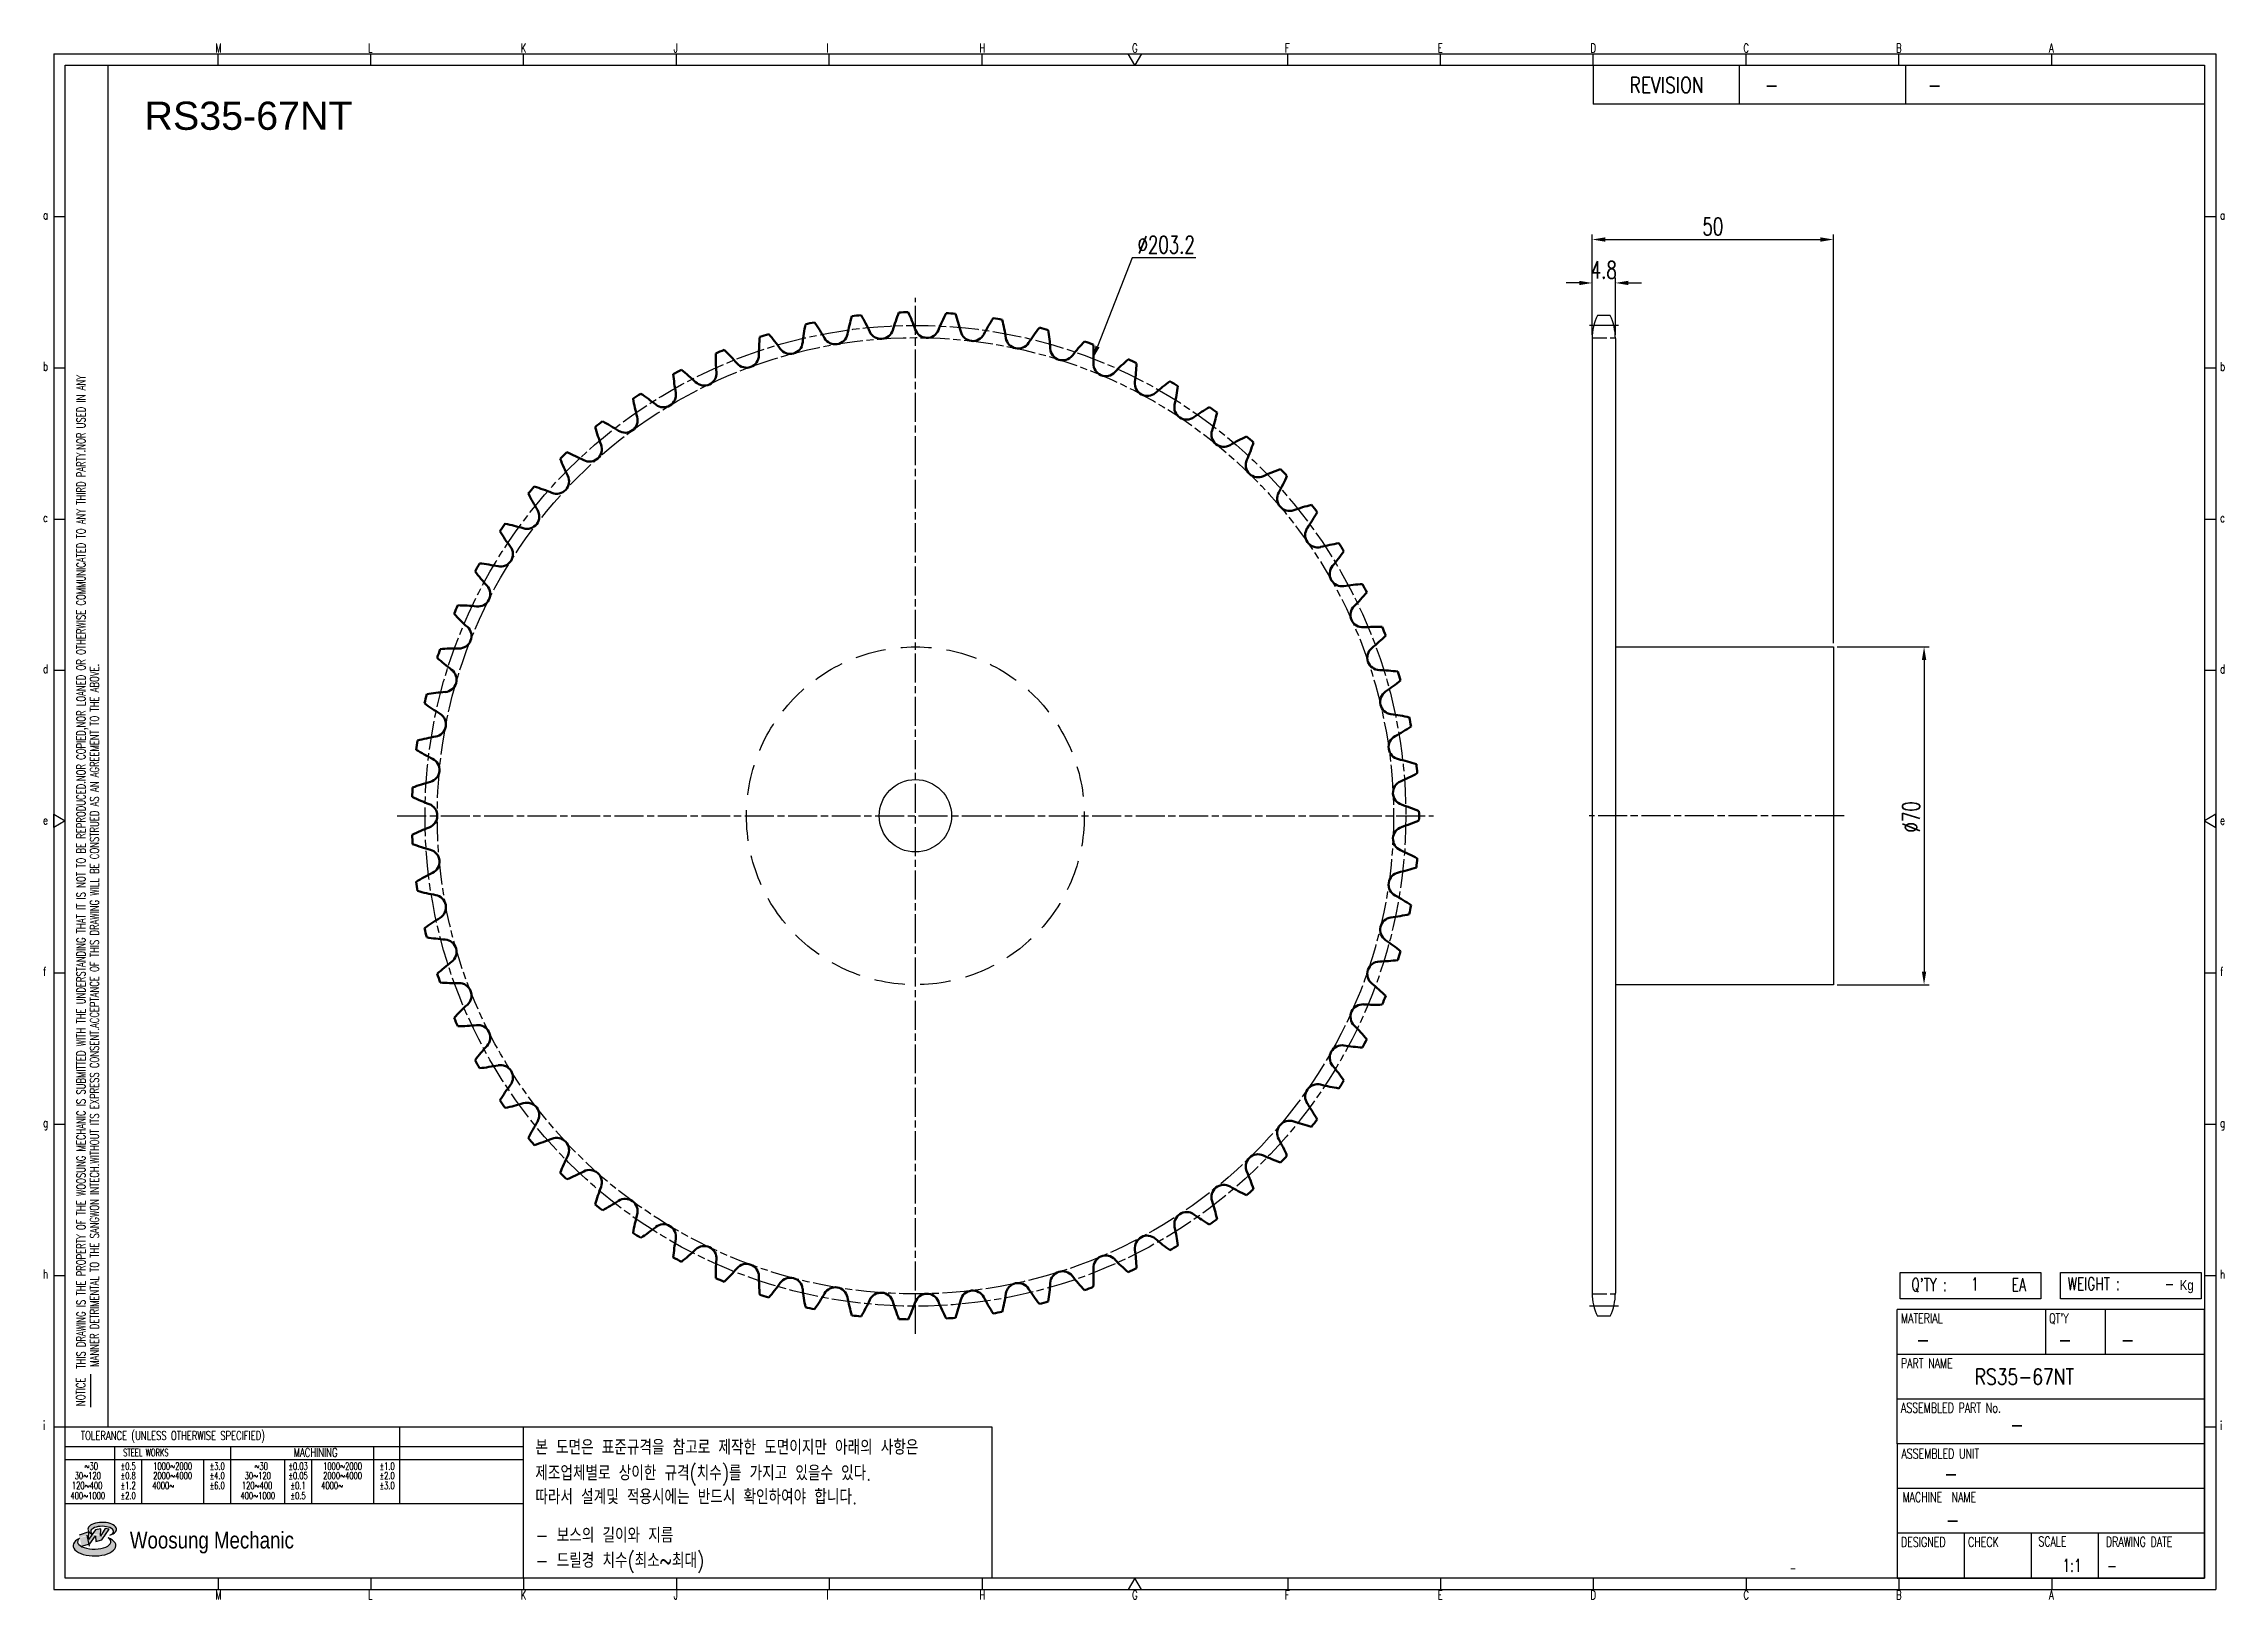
# Model space of a CAD drawing. Header units: millimetres. Extents: x -44812 to -44360, y 1096 to 1418.
import ezdxf
from ezdxf.enums import TextEntityAlignment as Align

# ---------------------------------------------------------------- set-up
doc = ezdxf.new("R2010")
doc.units = ezdxf.units.MM
for name, pattern in [('AM_ISO02W050', [7.5, 6, -1.5]), ('AM_ISO02W050x2', [3.75, 3, -0.75]), ('AM_ISO08W050', [18, 12, -1.5, 3, -1.5]), ('AM_ISO08W050x2', [9, 6, -0.75, 1.5, -0.75]), ('HIDDEN', [9.525, 6.35, -3.175])]:
    doc.linetypes.add(name, pattern=pattern)
for name, color, linetype, lineweight in [('AM_0N', 7, 'Continuous', 50), ('AM_3N', 6, 'AM_ISO02W050', 25), ('AM_7', 4, 'AM_ISO08W050', 25), ('AM_7N', 4, 'AM_ISO08W050', 25)]:
    doc.layers.add(name, color=color, linetype=linetype, lineweight=lineweight)
for name, color, linetype in [('HL', 2, 'HIDDEN'), ('S-DIM', 7, 'Continuous'), ('TITLE', 7, 'Continuous'), ('도면레이아웃', 7, 'Continuous')]:
    doc.layers.add(name, color=color, linetype=linetype)
doc.styles.add('HAN', font='ROMANS.shx', dxfattribs={"width": 0.7, "bigfont": 'whgtxt.shx'})
doc.styles.add('HKD_ST2', font='romans.shx', dxfattribs={"width": 0.7, "height": 4, "bigfont": '@extfont2.shx'})
doc.styles.add('HSG', font='SIMPLEX.shx', dxfattribs={"width": 0.7, "bigfont": 'HSG.shx'})
doc.styles.add('ROMANS', font='romans.shx', dxfattribs={"width": 0.7, "bigfont": 'whgtxt.shx'})
doc.styles.add('SLDTEXTSTYLE4', font='arial.ttf', dxfattribs={"width": 0.8})
doc.styles.get("Standard").update_dxf_attribs({"font": 'arial.ttf'})
doc.dimstyles.new('APP6', dxfattribs={"dimscale": 1.5, "dimtxt": 2.4, "dimasz": 1.8, "dimexe": 0.7, "dimexo": 0.5, "dimgap": 0.6, "dimtad": 1, "dimtoh": 1, "dimdec": 1, "dimrnd": 0.01, "dimzin": 9, "dimdsep": 46, "dimtxsty": 'HSG', "dimcen": 0, "dimclrd": 1, "dimclre": 1, "dimclrt": 256, "dimazin": 2, "dimtp": 1, "dimtm": 1, "dimtfac": 0.5, "dimtdec": 1, "dimtofl": 0, "dimtmove": 0, "dimatfit": 3, "dimfxl": 0, "dimtvp": 1, "dimtolj": 2, "dimlwd": -1, "dimlwe": -1, "dimarcsym": 0})

# ---------------------------------------------------------------- blocks, each defined once
blk = doc.blocks.new('SUYWSHJH')
at = {"layer": '도면레이아웃'}
h = blk.add_hatch(color=10, dxfattribs=at)
h.paths.add_polyline_path([(1.544, 35.177), (1.554, 34.966), (1.779, 35.034), (2.054, 35.422), (1.908, 35.446), (1.728, 35.167), (1.741, 35.439), (1.547, 35.405), (1.292, 35.041), (1.295, 35.33), (0.943, 35.208), (1.03, 34.8), (1.336, 34.885)])
edge = h.paths.add_edge_path()
edge.add_ellipse((1.795, 35.421), major_axis=(-0.53, 0), ratio=0.487785, start_angle=122.36065, end_angle=403.39574)
edge.add_line((1.411, 35.244), (1.419, 35.261))
edge.add_ellipse((1.798, 35.344), major_axis=(-0.423, 0), ratio=0.444396, start_angle=131.58977, end_angle=386.19408, ccw=False)
edge = h.paths.add_edge_path()
edge.add_ellipse((1.512, 34.815), major_axis=(-0.793, 0), ratio=0.480113, start_angle=314.67633, end_angle=590.85213)
edge.add_ellipse((1.501, 34.958), major_axis=(-0.62, 0), ratio=0.43311, start_angle=331.7024, end_angle=574.42495, ccw=False)
for p, q in [((0, 90.118), (80.15, 90.118)), ((0, 90.118), (0, 33.191)), ((6.089, 89.693), (6.089, 90.118)), ((11.753, 89.693), (11.753, 90.118)), ((17.418, 89.693), (17.418, 90.118)), ((23.082, 89.693), (23.082, 90.118)), ((28.746, 89.693), (28.746, 90.118)), ((34.411, 89.693), (34.411, 90.118)), ((45.739, 89.693), (45.739, 90.118)), ((51.404, 89.693), (51.404, 90.118)), ((57.068, 89.693), (57.068, 90.118)), ((62.732, 89.693), (62.732, 90.118)), ((68.397, 89.693), (68.397, 90.118)), ((74.061, 89.693), (74.061, 90.118)), ((80.15, 90.118), (80.15, 33.191)), ((0, 84.085), (0.425, 84.085)), ((79.725, 84.085), (80.15, 84.085)), ((0, 78.478), (0.425, 78.478)), ((79.725, 78.478), (80.15, 78.478)), ((0, 72.87), (0.425, 72.87)), ((79.725, 72.87), (80.15, 72.87)), ((0, 67.262), (0.425, 67.262)), ((79.725, 67.262), (80.15, 67.262)), ((0, 56.047), (0.425, 56.047)), ((79.725, 56.047), (80.15, 56.047)), ((0, 50.439), (0.425, 50.439)), ((79.725, 50.439), (80.15, 50.439)), ((0, 44.832), (0.425, 44.832)), ((79.725, 44.832), (80.15, 44.832)), ((1.377, 39.947), (1.377, 41.174)), ((0, 39.224), (0.425, 39.224)), ((79.725, 39.224), (80.15, 39.224)), ((0, 33.191), (80.15, 33.191)), ((6.089, 33.616), (6.089, 33.191)), ((11.753, 33.616), (11.753, 33.191)), ((17.418, 33.616), (17.418, 33.191)), ((23.082, 33.616), (23.082, 33.191)), ((28.746, 33.616), (28.746, 33.191)), ((34.411, 33.616), (34.411, 33.191)), ((45.739, 33.616), (45.739, 33.191)), ((51.404, 33.616), (51.404, 33.191)), ((57.068, 33.616), (57.068, 33.191)), ((62.732, 33.616), (62.732, 33.191)), ((68.397, 33.616), (68.397, 33.191)), ((74.061, 33.616), (74.061, 33.191))]:
    blk.add_line(p, q)
at = {"color": 2}
for p, q in [((2.017, 39.224), (2.017, 89.693)), ((0.425, 39.224), (17.418, 39.224)), ((12.816, 39.224), (12.816, 36.382)), ((17.418, 33.616), (17.418, 39.224)), ((0.425, 38.487), (17.418, 38.487)), ((0.425, 38.012), (17.418, 38.012)), ((2.257, 38.487), (2.257, 36.382)), ((3.257, 38.012), (3.257, 36.382)), ((5.557, 38.012), (5.557, 36.382)), ((6.557, 38.5), (6.557, 36.382)), ((8.557, 38.012), (8.557, 36.382)), ((9.557, 38.026), (9.557, 36.382)), ((11.857, 38.487), (11.857, 36.382)), ((0.425, 36.382), (17.418, 36.382))]:
    blk.add_line(p, q, dxfattribs=at)
at = {"color": 6, "ltscale": 0.5}
for p, q in [((57.068, 89.693), (57.068, 88.246)), ((62.47, 89.693), (62.47, 88.246)), ((68.635, 89.693), (68.635, 88.246)), ((79.725, 88.246), (57.068, 88.246)), ((68.336, 38.59), (68.336, 43.563)), ((79.725, 43.563), (68.336, 43.563)), ((73.827, 43.563), (73.827, 41.905)), ((76.037, 43.563), (76.037, 41.905)), ((79.725, 38.59), (79.725, 43.563)), ((79.725, 41.905), (68.336, 41.905)), ((79.725, 40.248), (68.336, 40.248)), ((68.336, 38.59), (68.336, 33.616)), ((79.725, 38.59), (68.336, 38.59)), ((79.725, 33.616), (79.725, 38.59)), ((79.725, 36.932), (68.336, 36.932)), ((79.725, 35.274), (68.336, 35.274)), ((70.822, 33.616), (70.822, 35.274)), ((73.309, 33.616), (73.309, 35.274)), ((75.796, 33.616), (75.796, 35.274)), ((68.336, 33.616), (79.725, 33.616))]:
    blk.add_line(p, q, dxfattribs=at)
for points in [[(40.075, 89.693), (39.83, 90.118), (40.32, 90.118)], [(0.425, 89.693), (79.725, 89.693), (79.725, 33.616), (0.425, 33.616)], [(0.425, 61.679), (0, 61.433), (0, 61.924)], [(79.725, 61.679), (80.15, 61.433), (80.15, 61.924)], [(40.075, 33.616), (39.83, 33.191), (40.32, 33.191)]]:
    blk.add_lwpolyline(points, close=True)
at = {"layer": 'TITLE', "color": 20}
for p, q in [((68.449, 43.961), (68.449, 44.936)), ((68.449, 44.936), (73.654, 44.936)), ((73.654, 44.936), (73.654, 43.961)), ((74.39, 43.961), (74.39, 44.936)), ((74.39, 44.936), (79.595, 44.936)), ((79.595, 44.936), (79.595, 43.961)), ((73.654, 43.961), (68.449, 43.961)), ((79.595, 43.961), (74.39, 43.961))]:
    blk.add_line(p, q, dxfattribs=at)
at = {"layer": '도면레이아웃'}
for p, q in [((1.295, 35.33), (0.943, 35.208)), ((1.03, 34.8), (1.336, 34.885)), ((1.224, 35.208), (1.311, 34.8)), ((1.224, 35.208), (1.224, 35.208)), ((1.547, 35.405), (1.292, 35.041)), ((1.292, 35.041), (1.295, 35.33)), ((1.336, 34.885), (1.544, 35.177)), ((1.419, 35.261), (1.411, 35.244)), ((1.544, 35.177), (1.554, 34.966)), ((1.741, 35.439), (1.547, 35.405)), ((1.554, 34.966), (1.779, 35.034)), ((1.908, 35.446), (1.728, 35.167)), ((1.728, 35.167), (1.741, 35.439)), ((1.779, 35.034), (2.054, 35.422)), ((2.054, 35.422), (1.908, 35.446))]:
    blk.add_line(p, q, dxfattribs=at)
for centre, major_axis, ratio, start_param, end_param in [((1.795, 35.421), (-0.53, 0), 0.487785, 2.135596, 7.040584), ((1.512, 34.815), (-0.793, 0), 0.480113, 5.492138, 10.312315), ((1.501, 34.958), (-0.62, 0), 0.43311, 5.789299, 10.025607), ((1.798, 35.344), (-0.423, 0), 0.444396, 2.296675, 6.740358)]:
    blk.add_ellipse(centre, major_axis=major_axis, ratio=ratio, start_param=start_param, end_param=end_param, dxfattribs=at)
at = {"color": 4, "style": 'HKD_ST2', "width": 0.7}
for s, p in [('M', (5.988, 90.164)), ('L', (11.652, 90.164)), ('K', (17.316, 90.164)), ('J', (22.981, 90.164)), ('I', (28.645, 90.164)), ('H', (34.309, 90.164)), ('G', (39.974, 90.164)), ('F', (45.638, 90.164)), ('E', (51.302, 90.164)), ('D', (56.967, 90.164)), ('C', (62.631, 90.164)), ('B', (68.295, 90.164)), ('A', (73.96, 90.164)), ('a', (-0.395, 83.976)), ('a', (80.305, 83.97)), ('b', (-0.395, 78.368)), ('b', (80.305, 78.362)), ('c', (-0.395, 72.76)), ('c', (80.305, 72.754)), ('d', (-0.395, 67.153)), ('d', (80.305, 67.147)), ('e', (-0.395, 61.545)), ('e', (80.305, 61.539)), ('f', (-0.395, 55.937)), ('f', (80.305, 55.931)), ('g', (-0.395, 50.33)), ('g', (80.305, 50.324)), ('h', (-0.395, 44.722)), ('h', (80.305, 44.716)), ('i', (-0.395, 39.114)), ('i', (80.305, 39.108)), ('M', (5.988, 32.824)), ('L', (11.652, 32.824)), ('K', (17.316, 32.824)), ('J', (22.981, 32.824)), ('I', (28.645, 32.824)), ('H', (34.309, 32.824)), ('G', (39.974, 32.824)), ('F', (45.638, 32.824)), ('E', (51.302, 32.824)), ('D', (56.967, 32.824)), ('C', (62.631, 32.824)), ('B', (68.295, 32.824)), ('A', (73.96, 32.824))]:
    blk.add_text(s, height=0.326, dxfattribs=at).set_placement(p)
for s, height, style, width, p in [('REVISION', 0.5806, 'HAN', 0.8, (58.415, 88.664)), ('-', 0.581, 'HAN', 0.8, (63.426, 88.664)), ('-', 0.581, 'HAN', 0.8, (69.468, 88.664)), ("Q'TY : ", 0.4746, 'HKD_ST2', 0.7, (68.857, 44.253)), ('1', 0.475, 'HKD_ST2', 0.7, (71.071, 44.275)), ('EA', 0.4746, 'HKD_ST2', 0.7, (72.578, 44.253)), ('WEIGHT : ', 0.4746, 'HKD_ST2', 0.7, (74.65, 44.286)), ('-', 0.581, 'HAN', 0.8, (69.029, 42.157)), ('-', 0.581, 'HAN', 0.8, (74.289, 42.157)), ('-', 0.581, 'HAN', 0.8, (76.623, 42.157)), ('-', 0.581, 'HAN', 0.8, (72.515, 39.013)), ('-', 0.581, 'HAN', 0.8, (70.067, 37.189)), ('-', 0.581, 'HAN', 0.8, (70.126, 35.48)), ('1:1', 0.4746, 'HKD_ST2', 0.7, (74.458, 33.848)), ('-', 0.475, 'HKD_ST2', 0.7, (76.112, 33.837))]:
    blk.add_text(s, height=height, dxfattribs=dict(style=style, width=width)).set_placement(p)
at = {"color": 1, "style": 'HKD_ST2', "width": 0.7}
for s, p in [(' THIS DRAWING IS THE PROPERTY OF THE WOOSUNG MECHANIC IS SUBMITTED WITH THE UNDERSTANDING THAT IT IS NOT TO BE REPRODUCED.NOR COPIED,NOR LOANED OR OTHERWISE COMMUNICATED TO ANY THIRD PARTY.NOR USED IN ANY', (1.173, 41.217)), ('MANNER DETRIMENTAL TO THE SANGWON INTECH.WITHOUT ITS EXPRESS CONSENT.ACCEPTANCE OF THIS DRAWING WILL BE CONSTRUED AS AN AGREEMENT TO THE ABOVE.', (1.672, 41.447))]:
    blk.add_text(s, height=0.326266, rotation=90, dxfattribs=at).set_placement(p)
at = {"style": 'HKD_ST2', "width": 0.7}
blk.add_text('-', height=0.475, dxfattribs=at).set_placement((78.613, 44.286), align=Align.RIGHT)
at = {"color": 4, "style": 'HKD_ST2', "width": 0.7}
for s, height, p in [('MATERIAL', 0.3651, (68.474, 43.425)), ("QT'Y", 0.3651, (73.965, 43.425)), ('PART NAME', 0.3651, (68.474, 41.756)), ('ASSEMBLED PART No.', 0.36511, (68.474, 40.109)), ('ASSEMBLED UNIT', 0.36511, (68.49, 38.408)), ('MACHINE  NAME', 0.36511, (68.532, 36.794)), ('DESIGNED', 0.3651, (68.474, 35.136)), ('CHECK', 0.3651, (70.961, 35.136)), ('SCALE', 0.3651, (73.566, 35.153)), ('DRAWING DATE', 0.36511, (76.071, 35.141))]:
    blk.add_text(s, height=height, dxfattribs=at).set_placement(p, align=Align.TOP_LEFT)
at = {"style": 'HKD_ST2', "width": 0.7}
blk.add_text('NOTICE', height=0.3263, rotation=90, dxfattribs=at).set_placement((1.163, 39.988))
for s, height, style, width, p in [('TOLERANCE (UNLESS OTHERWISE SPECIFIED)', 0.32627, 'HKD_ST2', 0.7, (4.417, 38.896)), ('-', 0.326, 'ROMANS', 0.65, (64.469, 33.975))]:
    blk.add_text(s, height=height, dxfattribs=dict(style=style, width=width)).set_placement(p, align=Align.MIDDLE_CENTER)
at = {"color": 4, "style": 'HKD_ST2', "width": 0.7}
for s, height, p in [('STEEL WORKS', 0.26101, (3.416, 38.268)), ('MACHINING', 0.3263, (9.707, 38.27)), ('%%P0.5', 0.261, (2.757, 37.762)), ('%%P0.8', 0.261, (2.757, 37.411)), ('%%P3.0', 0.261, (6.057, 37.762)), ('%%P4.0', 0.261, (6.057, 37.411)), ('%%P0.03', 0.261, (9.057, 37.762)), ('%%P0.05', 0.261, (9.057, 37.411)), ('%%P1.0', 0.261, (12.357, 37.762)), ('%%P2.0', 0.261, (12.357, 37.411)), ('%%P1.2', 0.261, (2.757, 37.045)), ('%%P2.0', 0.261, (2.757, 36.67)), ('%%P6.0', 0.261, (6.057, 37.045)), ('%%P0.1', 0.261, (9.057, 37.045)), ('%%P0.5', 0.261, (9.057, 36.67)), ('%%P3.0', 0.261, (12.357, 37.045))]:
    blk.add_text(s, height=height, dxfattribs=at).set_placement(p, align=Align.MIDDLE)
for s, height, p in [('30%%126120', 0.261, (1.263, 37.411)), ('%%12630', 0.261, (1.389, 37.762)), ('2000%%1264000', 0.26101, (4.407, 37.411)), ('1000%%1262000', 0.26101, (4.407, 37.762)), ('30%%126120', 0.261, (7.563, 37.411)), ('%%12630', 0.261, (7.689, 37.762)), ('2000%%1264000', 0.26101, (10.707, 37.411)), ('1000%%1262000', 0.26101, (10.707, 37.762)), ('400%%1261000', 0.26101, (1.263, 36.67)), ('120%%126400', 0.26101, (1.237, 37.045)), ('4000%%126', 0.261, (4.061, 37.045)), ('400%%1261000', 0.26101, (7.563, 36.67)), ('120%%126400', 0.26101, (7.537, 37.045)), ('4000%%126', 0.261, (10.321, 37.045))]:
    blk.add_text(s, height=height, dxfattribs=at).set_placement(p, align=Align.MIDDLE_CENTER)
at = {"color": 1, "style": 'SLDTEXTSTYLE4', "width": 0.8}
blk.add_text('Woosung Mechanic', height=0.61957, dxfattribs=at).set_placement((2.822, 34.711))
at = {"layer": 'TITLE', "width": 0.8}
blk.add_text('Kg', height=0.3789, dxfattribs=at).set_placement((78.807, 44.286))
blk = doc.blocks.new('*D795')
at = {"layer": 'Defpoints', "color": 0, "transparency": 16777216}
for p in [(-44594.71, 1352.58), (-44668.24, 1163.13)]:
    blk.add_point(p, dxfattribs=at)
at = {"layer": 'S-DIM', "color": 1, "transparency": 16777216}
for p, q in [((-44586.6, 1373.49), (-44593.74, 1355.1)), ((-44573.34, 1373.49), (-44586.6, 1373.49))]:
    blk.add_line(p, q, dxfattribs=at)
blk.add_solid([(-44594.16, 1355.26), (-44593.32, 1354.93), (-44594.71, 1352.58)], dxfattribs=at)
at = {"layer": 'S-DIM', "transparency": 16777216, "insert": (-44579.52, 1376.19), "char_height": 3.6, "attachment_point": 5, "style": 'HSG'}
blk.add_mtext('\\A2;∅203.2', dxfattribs=at)
blk = doc.blocks.new('*D796')
at = {"layer": 'Defpoints', "color": 0, "transparency": 16777216}
for p in [(-44486.44, 1368.26), (-44491.24, 1356.74), (-44486.44, 1356.74)]:
    blk.add_point(p, dxfattribs=at)
at = {"layer": 'S-DIM', "color": 1, "transparency": 16777216}
for p, q in [((-44491.24, 1357.49), (-44491.24, 1369.31)), ((-44486.44, 1357.49), (-44486.44, 1369.31)), ((-44493.94, 1368.26), (-44496.64, 1368.26)), ((-44483.74, 1368.26), (-44481.04, 1368.26))]:
    blk.add_line(p, q, dxfattribs=at)
for points in [[(-44493.94, 1368.71), (-44493.94, 1367.81), (-44491.24, 1368.26)], [(-44483.74, 1368.71), (-44483.74, 1367.81), (-44486.44, 1368.26)]]:
    blk.add_solid(points, dxfattribs=at)
at = {"layer": 'S-DIM', "transparency": 16777216, "insert": (-44488.84, 1370.96), "char_height": 3.6, "attachment_point": 5, "style": 'HSG'}
blk.add_mtext('\\A2;4.8', dxfattribs=at)
blk = doc.blocks.new('*D797')
at = {"layer": 'Defpoints', "color": 0, "transparency": 16777216}
for p in [(-44441.24, 1377.26), (-44491.24, 1356.74), (-44441.24, 1292.86)]:
    blk.add_point(p, dxfattribs=at)
at = {"layer": 'S-DIM', "color": 1, "transparency": 16777216}
for p, q in [((-44491.24, 1357.49), (-44491.24, 1378.31)), ((-44441.24, 1293.61), (-44441.24, 1378.31)), ((-44488.54, 1377.26), (-44443.94, 1377.26))]:
    blk.add_line(p, q, dxfattribs=at)
for points in [[(-44488.54, 1377.71), (-44488.54, 1376.81), (-44491.24, 1377.26)], [(-44443.94, 1377.71), (-44443.94, 1376.81), (-44441.24, 1377.26)]]:
    blk.add_solid(points, dxfattribs=at)
at = {"layer": 'S-DIM', "transparency": 16777216, "insert": (-44466.24, 1379.96), "char_height": 3.6, "attachment_point": 5, "style": 'HSG'}
blk.add_mtext('\\A2;50', dxfattribs=at)
blk = doc.blocks.new('*D798')
at = {"layer": 'Defpoints', "color": 0, "transparency": 16777216}
for p in [(-44441.24, 1292.86), (-44441.24, 1222.86), (-44422.48, 1222.86)]:
    blk.add_point(p, dxfattribs=at)
at = {"layer": 'S-DIM', "color": 1, "transparency": 16777216}
for p, q in [((-44440.49, 1292.86), (-44421.43, 1292.86)), ((-44422.48, 1290.16), (-44422.48, 1225.56)), ((-44440.49, 1222.86), (-44421.43, 1222.86))]:
    blk.add_line(p, q, dxfattribs=at)
for points in [[(-44422.93, 1290.16), (-44422.03, 1290.16), (-44422.48, 1292.86)], [(-44422.93, 1225.56), (-44422.03, 1225.56), (-44422.48, 1222.86)]]:
    blk.add_solid(points, dxfattribs=at)
at = {"layer": 'S-DIM', "transparency": 16777216, "insert": (-44425.18, 1257.63), "char_height": 3.6, "attachment_point": 5, "rotation": 90, "style": 'HSG'}
blk.add_mtext('\\A2;%%c70', dxfattribs=at)

msp = doc.modelspace()

# ---------------------------------------------------------------- linework, layer by layer
for p, q in [((-44487.51, 1361.54), (-44490.17, 1361.54)), ((-44491.24, 1356.74), (-44491.24, 1158.97)), ((-44486.44, 1356.74), (-44486.44, 1158.97)), ((-44487.51, 1154.17), (-44490.17, 1154.17))]:
    msp.add_line(p, q)
msp.add_lwpolyline([(-44486.44, 1292.86), (-44441.24, 1292.86), (-44441.24, 1222.86), (-44486.44, 1222.86)])
at = {"color": 4}
msp.add_lwpolyline([(-44712.66, 1131.28), (-44615.62, 1131.28), (-44615.62, 1099.93), (-44712.66, 1099.93)], close=True, dxfattribs=at)
msp.add_circle((-44631.48, 1257.86), 7.5)
for centre, start, end in [((-44479.94, 1356.74), 154.8633, 180), ((-44497.74, 1356.74), 0, 25.1367), ((-44479.94, 1158.97), 180, 205.1367), ((-44497.74, 1158.97), 334.8633, 0)]:
    msp.add_arc(centre, 11.3, start, end)
at = {"layer": 'AM_0N'}
for centre, radius, start, end in [((-44604.31, 1349.4), 42.06, 163.4612, 168.7313), ((-44631.48, 1257.86), 104.35, 96.1884, 97.2444), ((-44679.16, 1340.59), 42.06, 24.7015, 29.9716), ((-44595.86, 1346.46), 42.06, 158.0881, 163.3582), ((-44631.48, 1257.86), 104.35, 90.8153, 91.8713), ((-44671.21, 1344.69), 42.06, 19.3284, 24.5985), ((-44587.72, 1342.73), 42.06, 152.7149, 157.9851), ((-44631.48, 1257.86), 104.35, 85.4422, 86.4981), ((-44662.9, 1348.03), 42.06, 13.9552, 19.2254), ((-44579.96, 1338.26), 42.06, 147.3418, 152.6119), ((-44631.48, 1257.86), 104.35, 80.069, 81.125), ((-44654.32, 1350.57), 42.06, 8.5821, 13.8522), ((-44621.86, 1352.86), 42.06, 174.2075, 179.4776), ((-44631.48, 1257.86), 104.35, 106.9347, 107.9907), ((-44693.75, 1330.24), 42.06, 35.4478, 40.7179), ((-44657.4, 1356.13), 2.57, 215.4478, 354.1045), ((-44613, 1351.54), 42.06, 168.8343, 174.1045), ((-44631.48, 1257.86), 104.35, 101.5616, 102.6175), ((-44686.7, 1335.76), 42.06, 30.0746, 35.3448), ((-44648.08, 1358.12), 2.57, 210.0746, 348.7313), ((-44638.62, 1359.24), 2.57, 204.7015, 343.3582), ((-44629.09, 1359.46), 2.57, 199.3284, 337.9851), ((-44619.59, 1358.79), 2.57, 193.9552, 332.6119), ((-44610.19, 1357.23), 2.57, 188.5821, 327.2388), ((-44572.66, 1333.08), 42.06, 141.9687, 147.2388), ((-44631.48, 1257.86), 104.35, 74.6959, 75.7519), ((-44645.54, 1352.31), 42.06, 3.209, 8.4791), ((-44565.87, 1327.25), 42.06, 136.5955, 141.8657), ((-44631.48, 1257.86), 104.35, 69.3228, 70.3787), ((-44631.48, 1257.86), 104.35, 112.3078, 113.3638), ((-44630.8, 1353.34), 42.06, 179.5806, 184.8507), ((-44700.26, 1324.09), 42.06, 40.8209, 46.091), ((-44666.48, 1353.27), 2.57, 220.8209, 359.4776), ((-44600.98, 1354.8), 2.57, 183.209, 321.8657), ((-44636.63, 1353.21), 42.06, 357.8358, 3.106), ((-44592.03, 1351.52), 2.57, 177.8358, 316.4925), ((-44559.67, 1320.8), 42.06, 131.2224, 136.4925), ((-44631.48, 1257.86), 104.35, 63.9496, 65.0056), ((-44627.68, 1353.27), 42.06, 352.4627, 357.7328), ((-44631.48, 1257.86), 104.35, 117.681, 118.7369), ((-44639.74, 1352.99), 42.06, 184.9537, 190.2239), ((-44706.16, 1317.36), 42.06, 46.194, 51.4642), ((-44675.26, 1349.57), 2.57, 226.194, 4.8507), ((-44583.44, 1347.42), 2.57, 172.4627, 311.1194), ((-44554.09, 1313.8), 42.06, 125.8493, 131.1194), ((-44631.48, 1257.86), 104.35, 58.5765, 59.6325), ((-44618.76, 1352.5), 42.06, 347.0896, 352.3597), ((-44631.48, 1257.86), 104.35, 123.0541, 124.1101), ((-44648.61, 1351.8), 42.06, 190.3269, 195.597), ((-44711.4, 1310.11), 42.06, 51.5672, 56.8373), ((-44683.66, 1345.07), 2.57, 231.5672, 10.2239), ((-44575.26, 1342.52), 2.57, 167.0896, 305.7463), ((-44549.19, 1306.3), 42.06, 120.4761, 125.7463), ((-44631.48, 1257.86), 104.35, 53.2034, 54.2593), ((-44631.48, 1257.86), 104.35, 128.4272, 129.4832), ((-44657.33, 1349.78), 42.06, 195.7, 200.9701), ((-44715.94, 1302.39), 42.06, 56.9403, 62.2104), ((-44691.6, 1339.8), 2.57, 236.9403, 15.597), ((-44567.58, 1336.89), 2.57, 161.7164, 300.3731), ((-44609.95, 1350.89), 42.06, 341.7164, 346.9866), ((-44631.48, 1257.86), 104.35, 133.8004, 134.8563), ((-44719.74, 1294.29), 42.06, 62.3134, 67.5836), ((-44699.01, 1333.81), 2.57, 242.3134, 20.9701), ((-44545.01, 1298.39), 42.06, 115.103, 120.3731), ((-44631.48, 1257.86), 104.35, 47.8302, 48.8862), ((-44601.34, 1348.46), 42.06, 336.3433, 341.6134), ((-44665.83, 1346.95), 42.06, 201.0731, 206.3433), ((-44560.46, 1330.56), 2.57, 156.3433, 295), ((-44541.6, 1290.11), 42.06, 109.7299, 115), ((-44631.48, 1257.86), 104.35, 42.4571, 43.5131), ((-44631.48, 1257.86), 104.35, 139.1735, 140.2295), ((-44674.02, 1343.34), 42.06, 206.4463, 211.7164), ((-44722.77, 1285.86), 42.06, 67.6866, 72.9567), ((-44705.82, 1327.15), 2.57, 247.6866, 26.3433), ((-44553.96, 1323.59), 2.57, 150.9701, 289.6269), ((-44592.98, 1345.24), 42.06, 330.9701, 336.2403), ((-44711.98, 1319.88), 2.57, 253.0597, 31.7164), ((-44538.97, 1281.55), 42.06, 104.3567, 109.6269), ((-44584.97, 1341.26), 42.06, 325.597, 330.8672), ((-44631.48, 1257.86), 104.35, 37.084, 38.1399), ((-44631.48, 1257.86), 104.35, 144.5466, 145.6026), ((-44681.84, 1338.98), 42.06, 211.8194, 217.0896), ((-44724.99, 1277.19), 42.06, 73.0597, 78.3298), ((-44548.15, 1316.04), 2.57, 145.597, 284.2537), ((-44717.44, 1312.07), 2.57, 258.4328, 37.0896), ((-44537.16, 1272.79), 42.06, 98.9836, 104.2537), ((-44577.36, 1336.53), 42.06, 320.2239, 325.494), ((-44631.48, 1257.86), 104.35, 31.7108, 32.7668), ((-44631.48, 1257.86), 104.35, 149.9198, 150.9757), ((-44689.21, 1333.91), 42.06, 217.1925, 222.4627), ((-44726.39, 1268.35), 42.06, 78.4328, 83.703), ((-44543.07, 1307.98), 2.57, 140.2239, 278.8806), ((-44631.48, 1257.86), 104.35, 155.2929, 156.3489), ((-44726.95, 1259.42), 42.06, 83.806, 89.0761), ((-44722.14, 1303.78), 2.57, 263.806, 42.4627), ((-44536.18, 1263.89), 42.06, 93.6105, 98.8806), ((-44570.23, 1331.12), 42.06, 314.8507, 320.1209), ((-44631.48, 1257.86), 104.35, 26.3377, 27.3937), ((-44696.08, 1328.17), 42.06, 222.5657, 227.8358), ((-44726.04, 1295.09), 2.57, 269.1791, 47.8358), ((-44538.76, 1299.48), 2.57, 134.8507, 273.5075), ((-44536.03, 1254.94), 42.06, 88.2373, 93.5075), ((-44631.48, 1257.86), 104.35, 20.9646, 22.0205), ((-44631.48, 1257.86), 104.35, 160.666, 161.722), ((-44726.68, 1250.47), 42.06, 89.1791, 94.4492), ((-44535.27, 1290.62), 2.57, 129.4776, 268.1343), ((-44563.64, 1325.07), 42.06, 309.4776, 314.7477), ((-44702.38, 1321.81), 42.06, 227.9388, 233.209), ((-44729.11, 1286.07), 2.57, 274.5522, 53.209), ((-44536.72, 1246.01), 42.06, 82.8642, 88.1343), ((-44725.57, 1241.59), 42.06, 94.5522, 99.8224), ((-44532.62, 1281.47), 2.57, 124.1045, 262.7612), ((-44557.65, 1318.42), 42.06, 304.1045, 309.3746), ((-44631.48, 1257.86), 104.35, 15.5914, 16.6474), ((-44631.48, 1257.86), 104.35, 166.0392, 167.0951), ((-44708.06, 1314.89), 42.06, 233.312, 238.5821), ((-44731.32, 1276.81), 2.57, 279.9254, 58.5821), ((-44538.25, 1237.19), 42.06, 77.4911, 82.7612), ((-44723.63, 1232.85), 42.06, 99.9254, 105.1955), ((-44530.85, 1272.11), 2.57, 118.7313, 257.3881), ((-44552.3, 1311.24), 42.06, 298.7313, 304.0015), ((-44631.48, 1257.86), 104.35, 10.2183, 11.2743), ((-44631.48, 1257.86), 104.35, 171.4123, 172.4683), ((-44713.07, 1307.47), 42.06, 238.6851, 243.9552), ((-44732.66, 1267.37), 2.57, 285.2985, 63.9552), ((-44540.59, 1228.55), 42.06, 72.1179, 77.3881), ((-44547.65, 1303.59), 42.06, 293.3582, 298.6283), ((-44631.48, 1257.86), 104.35, 4.8452, 5.9011), ((-44631.48, 1257.86), 104.35, 176.7854, 177.8414), ((-44717.35, 1299.61), 42.06, 244.0582, 249.3284), ((-44720.89, 1224.33), 42.06, 105.2985, 110.5686), ((-44529.96, 1262.62), 2.57, 113.3582, 252.0149), ((-44733.11, 1257.86), 2.57, 290.6716, 69.3284), ((-44543.74, 1220.17), 42.06, 66.7448, 72.0149), ((-44543.74, 1295.54), 42.06, 287.9851, 293.2552), ((-44631.48, 1257.86), 104.35, 359.472, 0.528), ((-44717.35, 1216.1), 42.06, 110.6716, 115.9418), ((-44631.48, 1257.86), 104.35, 182.1586, 183.2146), ((-44720.89, 1291.39), 42.06, 249.4314, 254.7015), ((-44529.96, 1253.09), 2.57, 107.9851, 246.6418), ((-44732.66, 1248.34), 2.57, 296.0448, 74.7015), ((-44547.65, 1212.12), 42.06, 61.3717, 66.6418), ((-44631.48, 1257.86), 104.35, 354.0989, 355.1548), ((-44713.07, 1208.24), 42.06, 116.0448, 121.3149), ((-44631.48, 1257.86), 104.35, 187.5317, 188.5877), ((-44530.85, 1243.61), 2.57, 102.6119, 241.2687), ((-44540.59, 1287.16), 42.06, 282.6119, 287.8821), ((-44723.63, 1282.87), 42.06, 254.8045, 260.0746), ((-44731.32, 1238.91), 2.57, 301.4179, 80.0746), ((-44552.3, 1204.47), 42.06, 55.9985, 61.2687), ((-44631.48, 1257.86), 104.35, 348.7257, 349.7817), ((-44708.06, 1200.82), 42.06, 121.4179, 126.688), ((-44631.48, 1257.86), 104.35, 192.9049, 193.9608), ((-44532.62, 1234.25), 2.57, 97.2388, 235.8955), ((-44538.25, 1278.52), 42.06, 277.2388, 282.5089), ((-44725.57, 1274.13), 42.06, 260.1776, 265.4478), ((-44729.11, 1229.64), 2.57, 306.791, 85.4478), ((-44557.65, 1197.29), 42.06, 50.6254, 55.8955), ((-44631.48, 1257.86), 104.35, 343.3526, 344.4086), ((-44702.38, 1193.9), 42.06, 126.791, 132.0612), ((-44631.48, 1257.86), 104.35, 198.278, 199.334), ((-44535.27, 1225.09), 2.57, 91.8657, 230.5224), ((-44536.72, 1269.7), 42.06, 271.8657, 277.1358), ((-44726.68, 1265.24), 42.06, 265.5508, 270.8209), ((-44726.04, 1220.62), 2.57, 312.1642, 90.8209), ((-44563.64, 1190.65), 42.06, 45.2523, 50.5224), ((-44631.48, 1257.86), 104.35, 337.9795, 339.0354), ((-44696.08, 1187.54), 42.06, 132.1642, 137.4343), ((-44631.48, 1257.86), 104.35, 203.6511, 204.7071), ((-44538.76, 1216.23), 2.57, 86.4925, 225.1493), ((-44536.03, 1260.77), 42.06, 266.4925, 271.7627), ((-44726.95, 1256.3), 42.06, 270.9239, 276.194), ((-44722.14, 1211.93), 2.57, 317.5373, 96.194), ((-44570.23, 1184.59), 42.06, 39.8791, 45.1493), ((-44631.48, 1257.86), 104.35, 332.6063, 333.6623), ((-44689.21, 1181.8), 42.06, 137.5373, 142.8075), ((-44631.48, 1257.86), 104.35, 209.0243, 210.0802), ((-44543.07, 1207.73), 2.57, 81.1194, 219.7761), ((-44536.18, 1251.82), 42.06, 261.1194, 266.3895), ((-44726.39, 1247.36), 42.06, 276.297, 281.5672), ((-44717.44, 1203.64), 2.57, 322.9104, 101.5672), ((-44681.84, 1176.73), 42.06, 142.9104, 148.1806), ((-44548.15, 1199.67), 2.57, 75.7463, 214.403), ((-44537.16, 1242.93), 42.06, 255.7463, 261.0164), ((-44577.36, 1179.18), 42.06, 34.506, 39.7761), ((-44631.48, 1257.86), 104.35, 327.2332, 328.2892), ((-44631.48, 1257.86), 104.35, 214.3974, 215.4534), ((-44724.99, 1238.52), 42.06, 281.6702, 286.9403), ((-44711.98, 1195.83), 2.57, 328.2836, 106.9403), ((-44584.97, 1174.46), 42.06, 29.1328, 34.403), ((-44674.02, 1172.37), 42.06, 148.2836, 153.5537), ((-44553.96, 1192.12), 2.57, 70.3731, 209.0299), ((-44538.97, 1234.16), 42.06, 250.3731, 255.6433), ((-44631.48, 1257.86), 104.35, 321.8601, 322.916), ((-44631.48, 1257.86), 104.35, 219.7705, 220.8265), ((-44722.77, 1229.85), 42.06, 287.0433, 292.3134), ((-44705.82, 1188.56), 2.57, 333.6567, 112.3134), ((-44592.98, 1170.47), 42.06, 23.7597, 29.0299), ((-44665.83, 1168.76), 42.06, 153.6567, 158.9269), ((-44719.74, 1221.42), 42.06, 292.4164, 297.6866), ((-44699.01, 1181.91), 2.57, 339.0299, 117.6866), ((-44560.46, 1185.15), 2.57, 65, 203.6567), ((-44601.34, 1167.25), 42.06, 18.3866, 23.6567), ((-44541.6, 1225.6), 42.06, 245, 250.2701), ((-44631.48, 1257.86), 104.35, 316.4869, 317.5429), ((-44631.48, 1257.86), 104.35, 225.1437, 226.1996), ((-44657.33, 1165.93), 42.06, 159.0299, 164.3), ((-44567.58, 1178.82), 2.57, 59.6269, 198.2836), ((-44545.01, 1217.33), 42.06, 239.6269, 244.897), ((-44631.48, 1257.86), 104.35, 311.1138, 312.1698), ((-44631.48, 1257.86), 104.35, 230.5168, 231.5728), ((-44715.94, 1213.32), 42.06, 297.7896, 303.0597), ((-44691.6, 1175.92), 2.57, 344.403, 123.0597), ((-44648.61, 1163.92), 42.06, 164.403, 169.6731), ((-44575.26, 1173.19), 2.57, 54.2537, 192.9104), ((-44549.19, 1209.41), 42.06, 234.2537, 239.5239), ((-44609.95, 1164.82), 42.06, 13.0134, 18.2836), ((-44631.48, 1257.86), 104.35, 235.8899, 236.9459), ((-44711.4, 1205.6), 42.06, 303.1627, 308.4328), ((-44683.66, 1170.65), 2.57, 349.7761, 128.4328), ((-44583.44, 1168.3), 2.57, 48.8806, 187.5373), ((-44618.76, 1163.22), 42.06, 7.6403, 12.9104), ((-44631.48, 1257.86), 104.35, 305.7407, 306.7966), ((-44639.74, 1162.72), 42.06, 169.7761, 175.0463), ((-44631.48, 1257.86), 104.35, 241.2631, 242.319), ((-44706.16, 1198.35), 42.06, 308.5358, 313.806), ((-44675.26, 1166.14), 2.57, 355.1493, 133.806), ((-44630.8, 1162.37), 42.06, 175.1493, 180.4194), ((-44592.03, 1164.19), 2.57, 43.5075, 182.1642), ((-44559.67, 1194.91), 42.06, 223.5075, 228.7776), ((-44627.68, 1162.44), 42.06, 2.2672, 7.5373), ((-44554.09, 1201.92), 42.06, 228.8806, 234.1507), ((-44631.48, 1257.86), 104.35, 300.3675, 301.4235), ((-44631.48, 1257.86), 104.35, 246.6362, 247.6922), ((-44700.26, 1191.62), 42.06, 313.909, 319.1791), ((-44666.48, 1162.44), 2.57, 0.5224, 139.1791), ((-44621.86, 1162.85), 42.06, 180.5224, 185.7925), ((-44657.4, 1159.59), 2.57, 5.8955, 144.5522), ((-44600.98, 1160.91), 2.57, 38.1343, 176.791), ((-44565.87, 1188.47), 42.06, 218.1343, 223.4045), ((-44636.63, 1162.51), 42.06, 356.894, 2.1642), ((-44631.48, 1257.86), 104.35, 294.9944, 296.0504), ((-44631.48, 1257.86), 104.35, 252.0093, 253.0653), ((-44693.75, 1185.47), 42.06, 319.2821, 324.5522), ((-44613, 1164.17), 42.06, 185.8955, 191.1657), ((-44686.7, 1179.95), 42.06, 324.6552, 329.9254), ((-44648.08, 1157.59), 2.57, 11.2687, 149.9254), ((-44604.31, 1166.31), 42.06, 191.2687, 196.5388), ((-44679.16, 1175.13), 42.06, 330.0284, 335.2985), ((-44638.62, 1156.48), 2.57, 16.6418, 155.2985), ((-44595.86, 1169.26), 42.06, 196.6418, 201.9119), ((-44671.21, 1171.02), 42.06, 335.4015, 340.6716), ((-44629.09, 1156.25), 2.57, 22.0149, 160.6716), ((-44587.72, 1172.98), 42.06, 202.0149, 207.2851), ((-44662.9, 1167.68), 42.06, 340.7746, 346.0448), ((-44619.59, 1156.92), 2.57, 27.3881, 166.0448), ((-44579.96, 1177.45), 42.06, 207.3881, 212.6582), ((-44654.32, 1165.14), 42.06, 346.1478, 351.4179), ((-44610.19, 1158.48), 2.57, 32.7612, 171.4179), ((-44572.66, 1182.63), 42.06, 212.7612, 218.0313), ((-44631.48, 1257.86), 104.35, 284.2481, 285.3041), ((-44645.54, 1163.41), 42.06, 351.5209, 356.791), ((-44631.48, 1257.86), 104.35, 289.6213, 290.6772), ((-44631.48, 1257.86), 104.35, 257.3825, 258.4384), ((-44631.48, 1257.86), 104.35, 262.7556, 263.8116), ((-44631.48, 1257.86), 104.35, 268.1287, 269.1847), ((-44631.48, 1257.86), 104.35, 273.5019, 274.5578), ((-44631.48, 1257.86), 104.35, 278.875, 279.931)]:
    msp.add_arc(centre, radius, start, end, dxfattribs=at)
at = {"layer": 'AM_3N', "linetype": 'AM_ISO02W050x2'}
for p, q in [((-44491.24, 1356.9), (-44486.44, 1356.9)), ((-44491.24, 1158.82), (-44486.44, 1158.82))]:
    msp.add_line(p, q, dxfattribs=at)
at = {"layer": 'AM_7', "linetype": 'AM_ISO08W050x2'}
for p, q in [((-44485.78, 1359.46), (-44491.9, 1359.46)), ((-44439.03, 1257.86), (-44491.9, 1257.86)), ((-44485.78, 1156.25), (-44491.9, 1156.25))]:
    msp.add_line(p, q, dxfattribs=at)
for radius in [101.61, 99.07]:
    msp.add_circle((-44631.48, 1257.86), radius, dxfattribs=at)
at = {"layer": 'AM_7N', "linetype": 'AM_ISO08W050x2'}
for p, q in [((-44631.48, 1150.5), (-44631.48, 1365.21)), ((-44738.83, 1257.86), (-44524.12, 1257.86))]:
    msp.add_line(p, q, dxfattribs=at)
at = {"layer": 'HL'}
msp.add_circle((-44631.48, 1257.86), 35, dxfattribs=at)

# ---------------------------------------------------------------- block references
at = {"xscale": 5.589867528209523, "yscale": 5.589867528209523, "zscale": 5.589867528209523}
msp.add_blockref('SUYWSHJH', (-44810.02, 912.02), dxfattribs=at)

# ---------------------------------------------------------------- texts
at = {"color": 2}
msp.add_text('RS35-67NT', height=5.841, dxfattribs=at).set_placement((-44791.2, 1399.99))
at = {"style": 'HAN', "width": 0.8}
msp.add_text('RS35-67NT', height=3.246, dxfattribs=at).set_placement((-44411.98, 1140.01))
at = {"color": 4, "style": 'HAN', "width": 0.8}
for s, p in [('본 도면은 표준규격을 참고로 제작한 도면이지만 아래의 사항은', (-44710.23, 1125.48)), ('제조업체별로 상이한 규격(치수)를 가지고 있을수 있다.', (-44710.23, 1120.15)), ('따라서 설계및 적용시에는 반드시 확인하여야 합니다.', (-44710.23, 1115.21)), ('- 보스의 길이와 지름', (-44710.23, 1107.25)), ('- 드릴경 치수(최소~최대)', (-44710.23, 1102.02))]:
    msp.add_text(s, height=3.0709, dxfattribs=at).set_placement(p)

# ---------------------------------------------------------------- dimensions: what is measured, and where the dimension line sits
at = {"layer": 'S-DIM'}
dim = msp.add_diameter_dim_2p(p1=(-44668.24, 1163.13), p2=(-44594.71, 1352.58), dimstyle='APP6', dxfattribs=at)
dim.commit()
dim.dimension.update_dxf_attribs({"geometry": '*D795', "text_midpoint": (-44579.52, 1373.49), "dimtype": 163})
dim = msp.add_linear_dim(base=(-44441.24, 1377.26), p1=(-44491.24, 1356.74), p2=(-44441.24, 1292.86), dimstyle='APP6', dxfattribs=at)
dim.commit()
dim.dimension.update_dxf_attribs({"geometry": '*D797', "text_midpoint": (-44466.24, 1379.96)})
dim = msp.add_linear_dim(base=(-44486.44, 1368.26), p1=(-44491.24, 1356.74), p2=(-44486.44, 1356.74), dimstyle='APP6', dxfattribs=at)
dim.commit()
dim.dimension.update_dxf_attribs({"geometry": '*D796', "text_midpoint": (-44488.84, 1368.26), "dimtype": 160})
dim = msp.add_linear_dim(base=(-44422.48, 1222.86), p1=(-44441.24, 1292.86), p2=(-44441.24, 1222.86), angle=90, text='%%c<>', dimstyle='APP6', dxfattribs=at)
dim.commit()
dim.dimension.update_dxf_attribs({"geometry": '*D798', "text_midpoint": (-44422.48, 1257.63), "dimtype": 160})

doc.saveas('drawing.dxf')
